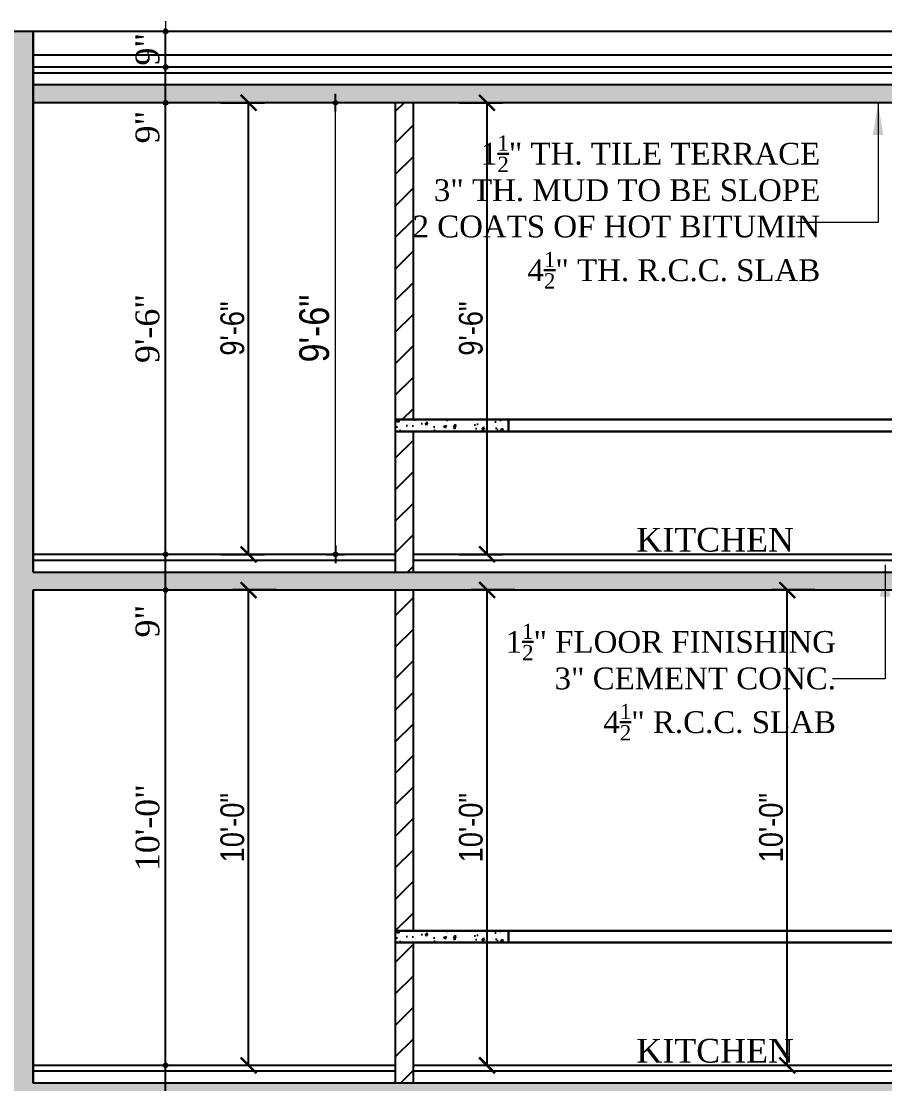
# Model space of a CAD drawing. Header units: feet. Extents: x 29269 to 32217, y -19918 to 20536.
# Drawn here: x 30837 to 31055, y -19615.2 to -19347 of the extents above; entities that cross this region are included whole.
import ezdxf

# ---------------------------------------------------------------- set-up
doc = ezdxf.new("R2010")
doc.units = ezdxf.units.FT
doc.header["$MEASUREMENT"] = 0
doc.header["$PDMODE"] = 2
doc.layers.get('0').update_dxf_attribs({"lineweight": 30})
for name, color, linetype, plot in [('BLK_1_FLR_1_KITCHEN', 4, 'Continuous', False), ('BLK_1_FLR_1_REGULAR_ROOM_1', 1, 'Continuous', False), ('BLK_1_FLR_1_REGULAR_ROOM_2', 1, 'Continuous', False), ('BLK_1_FLR_2_BLT_UP_AREA', 7, 'Continuous', False), ('BLK_1_FLR_2_REGULAR_ROOM_1', 1, 'Continuous', False)]:
    doc.layers.add(name, color=color, linetype=linetype, plot=plot)
for name, color, linetype, lineweight in [('BLK_1_FLR_2_KITCHEN', 7, 'Continuous', 0), ('D.DIM.', 191, 'Continuous', 5), ('HAT', 8, 'Continuous', 25), ('TEXT', 150, 'Continuous', 30), ('WAII', 1, 'Continuous', 25), ('WALL', 10, 'Continuous', 30)]:
    doc.layers.add(name, color=color, linetype=linetype, lineweight=lineweight)
doc.layers.add('DIMENTION', color=150, linetype='Continuous')
doc.styles.add('G', font='times.ttf')
doc.styles.add('GURPREET', font='times.ttf')
doc.styles.add('HM', font='times.ttf')
doc.styles.get("Standard").update_dxf_attribs({"font": 'ARIALN.TTF'})
doc.dimstyles.new('CUPBOARDS', dxfattribs={"dimtxt": 7, "dimasz": 0.45, "dimexe": 0.18, "dimexo": 0.0625, "dimgap": 0.5, "dimtad": 1, "dimdec": 1, "dimzin": 3, "dimdsep": 46, "dimlunit": 4, "dimtxsty": 'G', "dimblk": 'Dim Tick', "dimcen": 0.5, "dimse1": 1, "dimse2": 1, "dimclrd": 3, "dimclrt": 2, "dimadec": 0, "dimazin": 0, "dimtfac": 1, "dimtdec": 1, "dimtix": 1, "dimtofl": 0, "dimtmove": 2, "dimatfit": 3, "dimfxl": 0.18, "dimtolj": 1, "dimtzin": 0, "dimlwd": 13, "dimarcsym": 0})
doc.dimstyles.new('GURPREET', dxfattribs={"dimtxt": 6, "dimasz": 0.4, "dimexe": 0.18, "dimexo": 0.0625, "dimgap": 1.5, "dimtad": 1, "dimdec": 1, "dimzin": 3, "dimdsep": 46, "dimlunit": 4, "dimtxsty": 'GURPREET', "dimblk": 'DIM TIK', "dimcen": 1, "dimse1": 1, "dimse2": 1, "dimclrd": 4, "dimclrt": 7, "dimadec": 0, "dimazin": 0, "dimtfac": 0.75, "dimtdec": 1, "dimtix": 1, "dimtmove": 2, "dimatfit": 3, "dimfxl": 0.18, "dimtolj": 1, "dimtzin": 0, "dimlwd": 25, "dimarcsym": 0})
doc.dimstyles.get("Standard").update_dxf_attribs({"dimtxt": 6, "dimasz": 4, "dimexe": 4, "dimexo": 4, "dimgap": 1, "dimtad": 1, "dimdec": 1, "dimzin": 3, "dimdsep": 46, "dimlunit": 4, "dimtxsty": 'Standard', "dimblk": 'ARCHTICK', "dimcen": 0.09, "dimadec": 0, "dimazin": 0, "dimtfac": 1.005, "dimtdec": 1, "dimtofl": 0, "dimtmove": 2, "dimatfit": 3, "dimfxl": 4, "dimfxlon": 1, "dimtolj": 1, "dimtzin": 0, "dimarcsym": 0})
doc.dimstyles.new('VINAY', dxfattribs={"dimtxt": 7.5, "dimasz": 0.5, "dimexe": 0.18, "dimexo": 0.0625, "dimgap": 1.5, "dimtad": 1, "dimdec": 1, "dimzin": 3, "dimdsep": 46, "dimlunit": 4, "dimtxsty": 'Standard', "dimblk": 'Dim Tick', "dimcen": 2, "dimse1": 1, "dimse2": 1, "dimclrd": 5, "dimclrt": 2, "dimadec": 0, "dimazin": 0, "dimtfac": 0.65, "dimtdec": 1, "dimtofl": 0, "dimtmove": 0, "dimatfit": 3, "dimfxl": 0.18, "dimtolj": 1, "dimtzin": 0, "dimlwd": 13, "dimarcsym": 0})
pattern_1 = [(50, (-4015.833, -36919.582), (7.1726018, -0.62752135), [0.75, -8.25]), (355, (-4015.833, -36919.582), (-1.3875133, 7.5219213), [0.6, -6.6]), (100.451444, (-4015.235, -36919.6344), (5.7850885, 6.8943999), [0.6374019, -7.0114211]), (46.1842, (-4015.833, -36917.582), (10.6724133, -1.6551928), [1.125, -12.375]), (96.635635, (-4014.944, -36917.72), (9.3466195, 9.741186), [0.9561034, -10.5171376]), (351.184164, (-4015.833, -36917.582), (9.3466195, 9.741186), [0.9, -9.9]), (21, (-4014.833, -36918.082), (5.9690705, -4.0261889), [0.75, -8.25]), (326, (-4014.833, -36918.082), (2.4331533, 7.2515005), [0.6, -6.6]), (71.451445, (-4014.3355, -36918.4176), (8.4022238, 3.2253115), [0.6374019, -7.0114211]), (37.5, (-4015.833, -36919.582), (0.12159855, 3.32893854), [0, -6.52, 0, -6.7, 0, -6.625]), (7.5, (-4015.833, -36919.582), (2.63069537, 3.94411712), [0, -3.82, 0, -6.37, 0, -2.525]), (327.5, (-4018.063, -36919.582), (5.33822436, -0.22554872), [0, -2.5, 0, -7.8, 0, -10.35]), (317.5, (-4019.063, -36919.582), (5.8318617, 1.0010498), [0, -3.25, 0, -5.18, 0, -7.35])]
pattern_2 = [(45, (-4015.833, -36919.582), (-3.97747564, 3.97747564), [])]

# ---------------------------------------------------------------- blocks, each defined once
blk = doc.blocks.new('Dim Tick')
blk.add_hatch(color=7).paths.add_polyline_path([(-1.011, 0, 1), (1.011, 0, 1)])
at = {"color": 7}
for p, q in [((0, 1.011), (0, 4.5)), ((-4.5, 0), (-1.011, 0)), ((1.011, 0), (4.5, 0)), ((0, -4.5), (0, -1.011))]:
    blk.add_line(p, q, dxfattribs=at)
blk.add_circle((0, 0), 1.011, dxfattribs=at)
blk = doc.blocks.new('DIM TIK')
blk.add_hatch(color=7).paths.add_polyline_path([(-1.45, 0, 1), (1.45, 0, 1)])
at = {"color": 7}
for p, q in [((0, 1.45), (0, 6.43)), ((1.45, 0), (6.43, 0)), ((-6.43, 0), (-1.45, 0)), ((0, -6.43), (0, -1.45))]:
    blk.add_line(p, q, dxfattribs=at)
blk.add_circle((0, 0), 1.45, dxfattribs=at)
blk = doc.blocks.new('*D226')
at = {"layer": 'D.DIM.', "color": 4, "linetype": 'Continuous', "lineweight": 25, "transparency": 16777216}
blk.add_line((30873.48, -19619.15), (30873.48, -19610.95), dxfattribs=at)
at = {"layer": 'Defpoints', "color": 0, "transparency": 16777216}
for p in [(30873.48, -19610.55), (30882.36, -19610.55), (30880.4, -19619.55)]:
    blk.add_point(p, dxfattribs=at)
at = {"layer": 'D.DIM.', "color": 4, "lineweight": 25, "transparency": 16777216, "xscale": 0.4, "yscale": 0.4, "zscale": 0.4}
for p, rotation in [((30873.48, -19610.55), 90), ((30873.48, -19619.55), 270)]:
    blk.add_blockref('DIM TIK', p, dxfattribs=dict(at, rotation=rotation))
at = {"layer": 'D.DIM.', "color": 7, "transparency": 16777216, "insert": (30868.92, -19625.81), "char_height": 6, "attachment_point": 5, "rotation": 90, "style": 'GURPREET'}
blk.add_mtext('\\A1;9"', dxfattribs=at)
blk = doc.blocks.new('*D227')
at = {"layer": 'D.DIM.', "color": 4, "linetype": 'Continuous', "lineweight": 25, "transparency": 16777216}
blk.add_line((30873.48, -19610.15), (30873.48, -19490.95), dxfattribs=at)
at = {"layer": 'Defpoints', "color": 0, "transparency": 16777216}
for p in [(30873.48, -19490.55), (30894.2, -19490.55), (30882.36, -19610.55)]:
    blk.add_point(p, dxfattribs=at)
at = {"layer": 'D.DIM.', "color": 4, "lineweight": 25, "transparency": 16777216, "xscale": 0.4, "yscale": 0.4, "zscale": 0.4}
for p, rotation in [((30873.48, -19490.55), 90), ((30873.48, -19610.55), 270)]:
    blk.add_blockref('DIM TIK', p, dxfattribs=dict(at, rotation=rotation))
at = {"layer": 'D.DIM.', "color": 7, "transparency": 16777216, "insert": (30868.93, -19550.55), "char_height": 6, "attachment_point": 5, "rotation": 90, "style": 'GURPREET'}
blk.add_mtext('\\A1;10\'-0"', dxfattribs=at)
blk = doc.blocks.new('*D228')
at = {"layer": 'D.DIM.', "color": 4, "linetype": 'Continuous', "lineweight": 25, "transparency": 16777216}
blk.add_line((30873.48, -19490.15), (30873.48, -19481.95), dxfattribs=at)
at = {"layer": 'Defpoints', "color": 0, "transparency": 16777216}
for p in [(30873.48, -19481.55), (30904.13, -19481.55), (30894.2, -19490.55)]:
    blk.add_point(p, dxfattribs=at)
at = {"layer": 'D.DIM.', "color": 4, "lineweight": 25, "transparency": 16777216, "xscale": 0.4, "yscale": 0.4, "zscale": 0.4}
for p, rotation in [((30873.48, -19481.55), 90), ((30873.48, -19490.55), 270)]:
    blk.add_blockref('DIM TIK', p, dxfattribs=dict(at, rotation=rotation))
at = {"layer": 'D.DIM.', "color": 7, "transparency": 16777216, "insert": (30868.92, -19498.42), "char_height": 6, "attachment_point": 5, "rotation": 90, "style": 'GURPREET'}
blk.add_mtext('\\A1;9"', dxfattribs=at)
blk = doc.blocks.new('*D229')
at = {"layer": 'D.DIM.', "color": 4, "linetype": 'Continuous', "lineweight": 25, "transparency": 16777216}
blk.add_line((30873.48, -19481.15), (30873.48, -19367.95), dxfattribs=at)
at = {"layer": 'Defpoints', "color": 0, "transparency": 16777216}
for p in [(30873.48, -19367.55), (30902.7, -19367.55), (30904.13, -19481.55)]:
    blk.add_point(p, dxfattribs=at)
at = {"layer": 'D.DIM.', "color": 4, "lineweight": 25, "transparency": 16777216, "xscale": 0.4, "yscale": 0.4, "zscale": 0.4}
for p, rotation in [((30873.48, -19367.55), 90), ((30873.48, -19481.55), 270)]:
    blk.add_blockref('DIM TIK', p, dxfattribs=dict(at, rotation=rotation))
at = {"layer": 'D.DIM.', "color": 7, "transparency": 16777216, "insert": (30868.92, -19424.55), "char_height": 6, "attachment_point": 5, "rotation": 90, "style": 'GURPREET'}
blk.add_mtext('\\A1;9\'-6"', dxfattribs=at)
blk = doc.blocks.new('*D230')
at = {"layer": 'D.DIM.', "color": 4, "linetype": 'Continuous', "lineweight": 25, "transparency": 16777216}
blk.add_line((30873.48, -19367.15), (30873.48, -19358.95), dxfattribs=at)
at = {"layer": 'Defpoints', "color": 0, "transparency": 16777216}
for p in [(30873.48, -19358.55), (31024.63, -19358.55), (30902.7, -19367.55)]:
    blk.add_point(p, dxfattribs=at)
at = {"layer": 'D.DIM.', "color": 4, "lineweight": 25, "transparency": 16777216, "xscale": 0.4, "yscale": 0.4, "zscale": 0.4}
for p, rotation in [((30873.48, -19358.55), 90), ((30873.48, -19367.55), 270)]:
    blk.add_blockref('DIM TIK', p, dxfattribs=dict(at, rotation=rotation))
at = {"layer": 'D.DIM.', "color": 7, "transparency": 16777216, "insert": (30868.92, -19373.7), "char_height": 6, "attachment_point": 5, "rotation": 90, "style": 'GURPREET'}
blk.add_mtext('\\A1;9"', dxfattribs=at)
blk = doc.blocks.new('*D47')
at = {"layer": 'D.DIM.', "color": 4, "linetype": 'Continuous', "lineweight": 25, "transparency": 16777216}
for p, q in [((30873.48, -19349.15), (30873.48, -19348.75)), ((30873.48, -19358.55), (30873.48, -19349.55)), ((30873.48, -19358.95), (30873.48, -19359.35))]:
    blk.add_line(p, q, dxfattribs=at)
at = {"layer": 'Defpoints', "color": 0, "transparency": 16777216}
for p in [(30796.43, -19349.55), (30873.48, -19349.55), (30910.03, -19358.55)]:
    blk.add_point(p, dxfattribs=at)
at = {"layer": 'D.DIM.', "color": 4, "lineweight": 25, "transparency": 16777216, "xscale": 0.4, "yscale": 0.4, "zscale": 0.4}
for p, rotation in [((30873.48, -19349.55), 270), ((30873.48, -19358.55), 90)]:
    blk.add_blockref('DIM TIK', p, dxfattribs=dict(at, rotation=rotation))
at = {"layer": 'D.DIM.', "color": 7, "transparency": 16777216, "insert": (30868.92, -19354.05), "char_height": 6, "attachment_point": 5, "rotation": 90, "style": 'GURPREET'}
blk.add_mtext('\\A1;9"', dxfattribs=at)
blk = doc.blocks.new('_ArchTick')
at = {"color": 0, "linetype": 'ByBlock', "const_width": 0.15}
blk.add_lwpolyline([(-0.5, -0.5), (0.5, 0.5)], dxfattribs=at)
blk = doc.blocks.new('*D457')
at = {"layer": 'BLK_1_FLR_1_KITCHEN', "color": 0, "lineweight": -2, "transparency": 16777216}
for p, q in [((30961.62, -19490.55), (30950.62, -19490.55)), ((30954.62, -19610.55), (30954.62, -19490.55)), ((30961.62, -19610.55), (30950.62, -19610.55))]:
    blk.add_line(p, q, dxfattribs=at)
at = {"layer": 'Defpoints', "color": 0, "transparency": 16777216}
for p in [(30954.62, -19490.55), (31068.03, -19490.55), (31068.03, -19610.55)]:
    blk.add_point(p, dxfattribs=at)
at = {"layer": 'BLK_1_FLR_1_KITCHEN', "color": 0, "lineweight": -2, "transparency": 16777216, "xscale": 4, "yscale": 4, "zscale": 4}
for p, rotation in [((30954.62, -19490.55), 90), ((30954.62, -19610.55), 270)]:
    blk.add_blockref('_ArchTick', p, dxfattribs=dict(at, rotation=rotation))
at = {"layer": 'BLK_1_FLR_1_KITCHEN', "color": 0, "transparency": 16777216, "insert": (30950.55, -19550.55), "char_height": 6, "attachment_point": 5, "rotation": 90}
blk.add_mtext('\\A1;10\'-0"', dxfattribs=at)
blk = doc.blocks.new('*D458')
at = {"layer": 'BLK_1_FLR_2_KITCHEN', "color": 0, "lineweight": -2, "transparency": 16777216}
for p, q in [((30947.62, -19367.55), (30958.62, -19367.55)), ((30954.62, -19481.55), (30954.62, -19367.55)), ((30947.62, -19481.55), (30958.62, -19481.55))]:
    blk.add_line(p, q, dxfattribs=at)
at = {"layer": 'Defpoints', "color": 0, "transparency": 16777216}
for p in [(30936.03, -19367.55), (30954.62, -19367.55), (30936.03, -19481.55)]:
    blk.add_point(p, dxfattribs=at)
at = {"layer": 'BLK_1_FLR_2_KITCHEN', "color": 0, "lineweight": -2, "transparency": 16777216, "xscale": 4, "yscale": 4, "zscale": 4}
for p, rotation in [((30954.62, -19367.55), 90), ((30954.62, -19481.55), 270)]:
    blk.add_blockref('_ArchTick', p, dxfattribs=dict(at, rotation=rotation))
at = {"layer": 'BLK_1_FLR_2_KITCHEN', "color": 0, "transparency": 16777216, "insert": (30950.55, -19424.55), "char_height": 6, "attachment_point": 5, "rotation": 90}
blk.add_mtext('\\A1;9\'-6"', dxfattribs=at)
blk = doc.blocks.new('*D461')
at = {"layer": 'BLK_1_FLR_1_REGULAR_ROOM_1', "color": 0, "lineweight": -2, "transparency": 16777216}
for p, q in [((30901.42, -19490.55), (30890.42, -19490.55)), ((30894.42, -19610.55), (30894.42, -19490.55)), ((30901.42, -19610.55), (30890.42, -19610.55))]:
    blk.add_line(p, q, dxfattribs=at)
at = {"layer": 'Defpoints', "color": 0, "transparency": 16777216}
for p in [(30894.42, -19490.55), (31007.84, -19490.55), (31007.84, -19610.55)]:
    blk.add_point(p, dxfattribs=at)
at = {"layer": 'BLK_1_FLR_1_REGULAR_ROOM_1', "color": 0, "lineweight": -2, "transparency": 16777216, "xscale": 4, "yscale": 4, "zscale": 4}
for p, rotation in [((30894.42, -19490.55), 90), ((30894.42, -19610.55), 270)]:
    blk.add_blockref('_ArchTick', p, dxfattribs=dict(at, rotation=rotation))
at = {"layer": 'BLK_1_FLR_1_REGULAR_ROOM_1', "color": 0, "transparency": 16777216, "insert": (30890.35, -19550.55), "char_height": 6, "attachment_point": 5, "rotation": 90}
blk.add_mtext('\\A1;10\'-0"', dxfattribs=at)
blk = doc.blocks.new('*D462')
at = {"layer": 'BLK_1_FLR_2_REGULAR_ROOM_1', "color": 0, "lineweight": -2, "transparency": 16777216}
for p, q in [((30887.42, -19367.55), (30898.42, -19367.55)), ((30894.42, -19481.55), (30894.42, -19367.55)), ((30887.42, -19481.55), (30898.42, -19481.55))]:
    blk.add_line(p, q, dxfattribs=at)
at = {"layer": 'Defpoints', "color": 0, "transparency": 16777216}
for p in [(30875.84, -19367.55), (30894.42, -19367.55), (30875.84, -19481.55)]:
    blk.add_point(p, dxfattribs=at)
at = {"layer": 'BLK_1_FLR_2_REGULAR_ROOM_1', "color": 0, "lineweight": -2, "transparency": 16777216, "xscale": 4, "yscale": 4, "zscale": 4}
for p, rotation in [((30894.42, -19367.55), 90), ((30894.42, -19481.55), 270)]:
    blk.add_blockref('_ArchTick', p, dxfattribs=dict(at, rotation=rotation))
at = {"layer": 'BLK_1_FLR_2_REGULAR_ROOM_1', "color": 0, "transparency": 16777216, "insert": (30890.35, -19424.55), "char_height": 6, "attachment_point": 5, "rotation": 90}
blk.add_mtext('\\A1;9\'-6"', dxfattribs=at)
blk = doc.blocks.new('*D560')
at = {"layer": 'D.DIM.', "color": 4, "linetype": 'Continuous', "lineweight": 25, "transparency": 16777216}
blk.add_line((30873.48, -19619.15), (30873.48, -19610.95), dxfattribs=at)
at = {"layer": 'Defpoints', "color": 0, "transparency": 16777216}
for p in [(30873.48, -19610.55), (30882.36, -19610.55), (30880.4, -19619.55)]:
    blk.add_point(p, dxfattribs=at)
at = {"layer": 'D.DIM.', "color": 4, "lineweight": 25, "transparency": 16777216, "xscale": 0.4, "yscale": 0.4, "zscale": 0.4}
for p, rotation in [((30873.48, -19610.55), 90), ((30873.48, -19619.55), 270)]:
    blk.add_blockref('DIM TIK', p, dxfattribs=dict(at, rotation=rotation))
at = {"layer": 'D.DIM.', "color": 7, "transparency": 16777216, "insert": (30868.92, -19625.81), "char_height": 6, "attachment_point": 5, "rotation": 90, "style": 'GURPREET'}
blk.add_mtext('\\A1;9"', dxfattribs=at)
blk = doc.blocks.new('*D561')
at = {"layer": 'D.DIM.', "color": 4, "linetype": 'Continuous', "lineweight": 25, "transparency": 16777216}
blk.add_line((30873.48, -19610.15), (30873.48, -19490.95), dxfattribs=at)
at = {"layer": 'Defpoints', "color": 0, "transparency": 16777216}
for p in [(30873.48, -19490.55), (30894.2, -19490.55), (30882.36, -19610.55)]:
    blk.add_point(p, dxfattribs=at)
at = {"layer": 'D.DIM.', "color": 4, "lineweight": 25, "transparency": 16777216, "xscale": 0.4, "yscale": 0.4, "zscale": 0.4}
for p, rotation in [((30873.48, -19490.55), 90), ((30873.48, -19610.55), 270)]:
    blk.add_blockref('DIM TIK', p, dxfattribs=dict(at, rotation=rotation))
at = {"layer": 'D.DIM.', "color": 7, "transparency": 16777216, "insert": (30868.93, -19550.55), "char_height": 6, "attachment_point": 5, "rotation": 90, "style": 'GURPREET'}
blk.add_mtext('\\A1;10\'-0"', dxfattribs=at)
blk = doc.blocks.new('*D562')
at = {"layer": 'D.DIM.', "color": 4, "linetype": 'Continuous', "lineweight": 25, "transparency": 16777216}
blk.add_line((30873.48, -19490.15), (30873.48, -19481.95), dxfattribs=at)
at = {"layer": 'Defpoints', "color": 0, "transparency": 16777216}
for p in [(30873.48, -19481.55), (30904.13, -19481.55), (30894.2, -19490.55)]:
    blk.add_point(p, dxfattribs=at)
at = {"layer": 'D.DIM.', "color": 4, "lineweight": 25, "transparency": 16777216, "xscale": 0.4, "yscale": 0.4, "zscale": 0.4}
for p, rotation in [((30873.48, -19481.55), 90), ((30873.48, -19490.55), 270)]:
    blk.add_blockref('DIM TIK', p, dxfattribs=dict(at, rotation=rotation))
at = {"layer": 'D.DIM.', "color": 7, "transparency": 16777216, "insert": (30868.92, -19498.42), "char_height": 6, "attachment_point": 5, "rotation": 90, "style": 'GURPREET'}
blk.add_mtext('\\A1;9"', dxfattribs=at)
blk = doc.blocks.new('*D563')
at = {"layer": 'D.DIM.', "color": 4, "linetype": 'Continuous', "lineweight": 25, "transparency": 16777216}
blk.add_line((30873.48, -19481.15), (30873.48, -19367.95), dxfattribs=at)
at = {"layer": 'Defpoints', "color": 0, "transparency": 16777216}
for p in [(30873.48, -19367.55), (30902.7, -19367.55), (30904.13, -19481.55)]:
    blk.add_point(p, dxfattribs=at)
at = {"layer": 'D.DIM.', "color": 4, "lineweight": 25, "transparency": 16777216, "xscale": 0.4, "yscale": 0.4, "zscale": 0.4}
for p, rotation in [((30873.48, -19367.55), 90), ((30873.48, -19481.55), 270)]:
    blk.add_blockref('DIM TIK', p, dxfattribs=dict(at, rotation=rotation))
at = {"layer": 'D.DIM.', "color": 7, "transparency": 16777216, "insert": (30868.92, -19424.55), "char_height": 6, "attachment_point": 5, "rotation": 90, "style": 'GURPREET'}
blk.add_mtext('\\A1;9\'-6"', dxfattribs=at)
blk = doc.blocks.new('*D564')
at = {"layer": 'D.DIM.', "color": 4, "linetype": 'Continuous', "lineweight": 25, "transparency": 16777216}
blk.add_line((30873.48, -19367.15), (30873.48, -19358.95), dxfattribs=at)
at = {"layer": 'Defpoints', "color": 0, "transparency": 16777216}
for p in [(30873.48, -19358.55), (31024.63, -19358.55), (30902.7, -19367.55)]:
    blk.add_point(p, dxfattribs=at)
at = {"layer": 'D.DIM.', "color": 4, "lineweight": 25, "transparency": 16777216, "xscale": 0.4, "yscale": 0.4, "zscale": 0.4}
for p, rotation in [((30873.48, -19358.55), 90), ((30873.48, -19367.55), 270)]:
    blk.add_blockref('DIM TIK', p, dxfattribs=dict(at, rotation=rotation))
at = {"layer": 'D.DIM.', "color": 7, "transparency": 16777216, "insert": (30868.92, -19373.7), "char_height": 6, "attachment_point": 5, "rotation": 90, "style": 'GURPREET'}
blk.add_mtext('\\A1;9"', dxfattribs=at)
blk = doc.blocks.new('*D565')
at = {"layer": 'D.DIM.', "color": 4, "linetype": 'Continuous', "lineweight": 25, "transparency": 16777216}
for p, q in [((30873.48, -19349.15), (30873.48, -19348.75)), ((30873.48, -19358.55), (30873.48, -19349.55)), ((30873.48, -19358.95), (30873.48, -19359.35))]:
    blk.add_line(p, q, dxfattribs=at)
at = {"layer": 'Defpoints', "color": 0, "transparency": 16777216}
for p in [(30796.43, -19349.55), (30873.48, -19349.55), (30910.03, -19358.55)]:
    blk.add_point(p, dxfattribs=at)
at = {"layer": 'D.DIM.', "color": 4, "lineweight": 25, "transparency": 16777216, "xscale": 0.4, "yscale": 0.4, "zscale": 0.4}
for p, rotation in [((30873.48, -19349.55), 270), ((30873.48, -19358.55), 90)]:
    blk.add_blockref('DIM TIK', p, dxfattribs=dict(at, rotation=rotation))
at = {"layer": 'D.DIM.', "color": 7, "transparency": 16777216, "insert": (30868.92, -19354.05), "char_height": 6, "attachment_point": 5, "rotation": 90, "style": 'GURPREET'}
blk.add_mtext('\\A1;9"', dxfattribs=at)
blk = doc.blocks.new('*D844')
at = {"layer": 'BLK_1_FLR_2_BLT_UP_AREA', "color": 5, "lineweight": 13, "transparency": 16777216}
blk.add_line((30916.36, -19481.05), (30916.36, -19368.05), dxfattribs=at)
at = {"layer": 'Defpoints', "color": 0, "transparency": 16777216}
for p in [(30907.85, -19367.55), (30916.36, -19367.55), (30913.74, -19481.55)]:
    blk.add_point(p, dxfattribs=at)
at = {"layer": 'BLK_1_FLR_2_BLT_UP_AREA', "color": 5, "lineweight": 13, "transparency": 16777216, "xscale": 0.5, "yscale": 0.5, "zscale": 0.5}
for p, rotation in [((30916.36, -19367.55), 90), ((30916.36, -19481.55), 270)]:
    blk.add_blockref('Dim Tick', p, dxfattribs=dict(at, rotation=rotation))
at = {"layer": 'BLK_1_FLR_2_BLT_UP_AREA', "color": 2, "transparency": 16777216, "insert": (30911.03, -19424.55), "char_height": 7.5, "attachment_point": 5, "rotation": 90}
blk.add_mtext('\\A1;9\'-6"', dxfattribs=at)
blk = doc.blocks.new('*D853')
at = {"layer": 'BLK_1_FLR_1_REGULAR_ROOM_2', "color": 0, "lineweight": -2, "transparency": 16777216}
for p, q in [((31037.41, -19490.55), (31026.41, -19490.55)), ((31030.41, -19610.55), (31030.41, -19490.55)), ((31037.41, -19610.55), (31026.41, -19610.55))]:
    blk.add_line(p, q, dxfattribs=at)
at = {"layer": 'Defpoints', "color": 0, "transparency": 16777216}
for p in [(31030.41, -19490.55), (31143.83, -19490.55), (31143.83, -19610.55)]:
    blk.add_point(p, dxfattribs=at)
at = {"layer": 'BLK_1_FLR_1_REGULAR_ROOM_2', "color": 0, "lineweight": -2, "transparency": 16777216, "xscale": 4, "yscale": 4, "zscale": 4}
for p, rotation in [((31030.41, -19490.55), 90), ((31030.41, -19610.55), 270)]:
    blk.add_blockref('_ArchTick', p, dxfattribs=dict(at, rotation=rotation))
at = {"layer": 'BLK_1_FLR_1_REGULAR_ROOM_2', "color": 0, "transparency": 16777216, "insert": (31026.34, -19550.55), "char_height": 6, "attachment_point": 5, "rotation": 90}
blk.add_mtext('\\A1;10\'-0"', dxfattribs=at)

msp = doc.modelspace()

# ---------------------------------------------------------------- hatches: boundary and pattern name
at = {"layer": 'HAT'}
h = msp.add_hatch(dxfattribs=at)
h.set_pattern_fill('AR-CONC', color=256)
h.set_pattern_definition(pattern_1)
h.paths.add_polyline_path([(30840.03, -19349.55), (30834.03, -19349.55), (30834.03, -19793.88), (30774.03, -19793.88), (30774.03, -19739.55), (30768.03, -19739.55), (30768.03, -19802.88), (30840.03, -19802.88), (30840.03, -19619.55), (31144.53, -19619.55), (31144.53, -19637.55), (31149.03, -19637.55), (31149.03, -19562.55), (31144.53, -19562.55), (31144.53, -19610.55), (31140.03, -19610.55), (31140.03, -19615.05), (31077.03, -19615.05), (31077.03, -19610.55), (31068.03, -19610.55), (31068.03, -19615.05), (30840.03, -19615.05), (30840.03, -19490.55), (31144.53, -19490.55), (31144.53, -19508.55), (31149.03, -19508.55), (31149.03, -19433.55), (31144.53, -19433.55), (31144.53, -19481.55), (31140.03, -19481.55), (31140.03, -19486.05), (31077.03, -19486.05), (31077.03, -19481.55), (31068.03, -19481.55), (31068.03, -19486.05), (30840.03, -19486.05)])
h = msp.add_hatch(dxfattribs=at)
h.set_pattern_fill('AR-CONC', color=256)
h.set_pattern_definition(pattern_1)
h.paths.add_polyline_path([(30834.03, -19363.05), (30834.03, -19367.55), (31144.53, -19367.55), (31144.53, -19385.55), (31149.03, -19385.55), (31149.03, -19349.55), (31144.53, -19349.55), (31144.53, -19358.55), (31140.03, -19358.55), (31140.03, -19363.05)])
h = msp.add_hatch(dxfattribs=at)
h.set_pattern_fill('ANSI31', color=256, scale=45)
h.set_pattern_definition(pattern_2)
h.paths.add_polyline_path([(30936.03, -19367.55), (30931.53, -19367.55), (30931.53, -19447.55), (30936.03, -19447.55)])
h = msp.add_hatch(dxfattribs=at)
h.set_pattern_fill('AR-CONC', color=256)
h.set_pattern_definition(pattern_1)
h.paths.add_polyline_path([(30960.03, -19450.55), (30960.03, -19447.55), (30931.53, -19447.55), (30931.53, -19450.55)])
h = msp.add_hatch(dxfattribs=at)
h.set_pattern_fill('ANSI31', color=256, scale=45)
h.set_pattern_definition(pattern_2)
h.paths.add_polyline_path([(30936.03, -19450.55), (30931.53, -19450.55), (30931.53, -19486.05), (30936.03, -19486.05)])
h = msp.add_hatch(dxfattribs=at)
h.set_pattern_fill('ANSI31', color=256, scale=45)
h.set_pattern_definition(pattern_2)
h.paths.add_polyline_path([(30936.03, -19490.55), (30931.53, -19490.55), (30931.53, -19576.55), (30936.03, -19576.55)])
h = msp.add_hatch(dxfattribs=at)
h.set_pattern_fill('AR-CONC', color=256)
h.set_pattern_definition([(50, (-4015.833, -37048.582), (7.1726018, -0.62752135), [0.75, -8.25]), (355, (-4015.833, -37048.582), (-1.3875133, 7.5219213), [0.6, -6.6]), (100.451444, (-4015.235, -37048.6344), (5.7850885, 6.8943999), [0.6374019, -7.0114211]), (46.1842, (-4015.833, -37046.582), (10.6724133, -1.6551928), [1.125, -12.375]), (96.635635, (-4014.944, -37046.72), (9.3466195, 9.741186), [0.9561034, -10.5171376]), (351.184164, (-4015.833, -37046.582), (9.3466195, 9.741186), [0.9, -9.9]), (21, (-4014.833, -37047.082), (5.9690705, -4.0261889), [0.75, -8.25]), (326, (-4014.833, -37047.082), (2.4331533, 7.2515005), [0.6, -6.6]), (71.451445, (-4014.3355, -37047.4176), (8.4022238, 3.2253115), [0.6374019, -7.0114211]), (37.5, (-4015.833, -37048.582), (0.12159855, 3.32893854), [0, -6.52, 0, -6.7, 0, -6.625]), (7.5, (-4015.833, -37048.582), (2.63069537, 3.94411712), [0, -3.82, 0, -6.37, 0, -2.525]), (327.5, (-4018.063, -37048.582), (5.33822436, -0.22554872), [0, -2.5, 0, -7.8, 0, -10.35]), (317.5, (-4019.063, -37048.582), (5.8318617, 1.0010498), [0, -3.25, 0, -5.18, 0, -7.35])])
h.paths.add_polyline_path([(30960.03, -19576.55), (30931.53, -19576.55), (30931.53, -19579.55), (30960.03, -19579.55)])
h = msp.add_hatch(dxfattribs=at)
h.set_pattern_fill('ANSI31', color=256, scale=45)
h.set_pattern_definition(pattern_2)
h.paths.add_polyline_path([(30936.03, -19579.55), (30931.53, -19579.55), (30931.53, -19615.05), (30936.03, -19615.05)])

# ---------------------------------------------------------------- linework, layer by layer
at = {"layer": 'WAII'}
for p, q in [((31144.53, -19349.55), (30549.03, -19349.55)), ((31144.53, -19355.55), (30840.03, -19355.55)), ((31144.53, -19358.55), (30840.03, -19358.55)), ((31140.03, -19360.05), (30840.03, -19360.05)), ((31140.03, -19363.05), (30840.03, -19363.05)), ((31144.53, -19367.55), (30840.03, -19367.55)), ((30931.53, -19486.05), (30931.53, -19367.55)), ((30936.03, -19447.55), (30936.03, -19367.55)), ((30936.03, -19486.05), (30936.03, -19450.55)), ((30931.53, -19481.55), (30840.03, -19481.55)), ((31144.53, -19481.55), (30936.03, -19481.55)), ((30931.53, -19615.05), (30931.53, -19490.55)), ((30936.03, -19576.55), (30936.03, -19490.55)), ((30936.03, -19615.05), (30936.03, -19579.55)), ((30931.53, -19610.55), (30840.03, -19610.55)), ((30931.53, -19612.05), (30840.03, -19612.05)), ((31144.53, -19610.55), (30936.03, -19610.55)), ((31068.03, -19612.05), (30936.03, -19612.05)), ((31068.03, -19615.05), (30840.03, -19615.05))]:
    msp.add_line(p, q, dxfattribs=at)
for points in [[(30840.03, -19483.05), (30931.53, -19483.05)], [(30936.03, -19483.05), (31068.03, -19483.05)], [(30840.03, -19486.05), (31068.03, -19486.05)], [(30840.03, -19490.55), (31144.53, -19490.55)]]:
    msp.add_lwpolyline(points, dxfattribs=at)
at = {"layer": 'WALL'}
for p, q in [((30840.03, -19349.55), (30840.03, -19486.05)), ((31068.03, -19447.55), (30931.53, -19447.55)), ((30960.03, -19447.55), (30960.03, -19450.55)), ((31068.03, -19450.55), (30931.53, -19450.55)), ((30840.03, -19490.55), (30840.03, -19615.05)), ((31068.03, -19576.55), (30931.53, -19576.55)), ((30960.03, -19576.55), (30960.03, -19579.55)), ((31068.03, -19579.55), (30931.53, -19579.55))]:
    msp.add_line(p, q, dxfattribs=at)

# ---------------------------------------------------------------- texts
at = {"layer": 'TEXT', "color": 7, "ltscale": 0.15, "char_height": 5.5, "width": 105.0881, "attachment_point": 3, "style": 'HM'}
for s, insert in [('\\A1;{\\fTimes New Roman|b0|i0|c0|p18;1\\H0.7x;\\S1/2;\\H1.4286x;" TH. TILE TERRACE\\P3" TH. MUD TO BE SLOPE\\P2 COATS OF HOT BITUMIN\\P4\\H0.7x;\\S1/2;\\H1.4286x;" TH. R.C.C. SLAB}', (31038.74, -19375.79)), ('\\A1;{\\fTimes New Roman|b0|i0|c0|p18;\\C256;1\\H0.7x;\\S1/2;\\H1.429x;" FLOOR FINISHING\\P3" CEMENT CONC.\\P4\\H0.7x;\\S1/2;\\H1.429x;" R.C.C. SLAB}', (31042.7, -19499.04))]:
    msp.add_mtext(s, dxfattribs=dict(at, insert=insert))
at = {"layer": 'TEXT', "char_height": 6, "width": 54.0478, "attachment_point": 3, "style": 'GURPREET'}
for insert in [(31032.1, -19474.86), (31032.1, -19603.86)]:
    msp.add_mtext('KITCHEN', dxfattribs=dict(at, insert=insert))

# ---------------------------------------------------------------- dimensions: what is measured, and where the dimension line sits
at = {"layer": 'BLK_1_FLR_1_KITCHEN', "color": 1}
dim = msp.add_linear_dim(base=(30954.62, -19490.55), p1=(31068.03, -19610.55), p2=(31068.03, -19490.55), angle=90, dimstyle='Standard', override={"dimfxl": 7}, dxfattribs=at)
dim.commit()
dim.dimension.update_dxf_attribs({"geometry": '*D457', "text_midpoint": (30950.55, -19550.55)})
at = {"layer": 'BLK_1_FLR_1_REGULAR_ROOM_1', "color": 1}
dim = msp.add_linear_dim(base=(30894.42, -19490.55), p1=(31007.84, -19610.55), p2=(31007.84, -19490.55), angle=90, dimstyle='Standard', override={"dimfxl": 7}, dxfattribs=at)
dim.commit()
dim.dimension.update_dxf_attribs({"geometry": '*D461', "text_midpoint": (30890.35, -19550.55)})
at = {"layer": 'BLK_1_FLR_1_REGULAR_ROOM_2', "color": 1}
dim = msp.add_linear_dim(base=(31030.41, -19490.55), p1=(31143.83, -19610.55), p2=(31143.83, -19490.55), angle=90, dimstyle='Standard', override={"dimfxl": 7}, dxfattribs=at)
dim.commit()
dim.dimension.update_dxf_attribs({"geometry": '*D853', "text_midpoint": (31026.34, -19550.55)})
at = {"layer": 'BLK_1_FLR_2_BLT_UP_AREA', "color": 35}
dim = msp.add_linear_dim(base=(30916.36, -19367.55), p1=(30913.74, -19481.55), p2=(30907.85, -19367.55), angle=90, dimstyle='VINAY', dxfattribs=at)
dim.commit()
dim.dimension.update_dxf_attribs({"geometry": '*D844', "text_midpoint": (30911.03, -19424.55)})
at = {"layer": 'BLK_1_FLR_2_KITCHEN', "color": 1}
dim = msp.add_linear_dim(base=(30954.62, -19367.55), p1=(30936.03, -19481.55), p2=(30936.03, -19367.55), angle=90, dimstyle='Standard', override={"dimfxl": 7}, dxfattribs=at)
dim.commit()
dim.dimension.update_dxf_attribs({"geometry": '*D458', "text_midpoint": (30950.55, -19424.55)})
at = {"layer": 'BLK_1_FLR_2_REGULAR_ROOM_1', "color": 1}
dim = msp.add_linear_dim(base=(30894.42, -19367.55), p1=(30875.84, -19481.55), p2=(30875.84, -19367.55), angle=90, dimstyle='Standard', override={"dimfxl": 7}, dxfattribs=at)
dim.commit()
dim.dimension.update_dxf_attribs({"geometry": '*D462', "text_midpoint": (30890.35, -19424.55)})
at = {"layer": 'D.DIM.'}
for base, p1, p2, picture, middle in [((30873.48, -19349.55), (30910.03, -19358.55), (30796.43, -19349.55), '*D47', (30868.92, -19354.05)), ((30873.48, -19349.55), (30910.03, -19358.55), (30796.43, -19349.55), '*D565', (30868.92, -19354.05)), ((30873.48, -19367.55), (30904.13, -19481.55), (30902.7, -19367.55), '*D229', (30868.92, -19424.55)), ((30873.48, -19367.55), (30904.13, -19481.55), (30902.7, -19367.55), '*D563', (30868.92, -19424.55)), ((30873.48, -19490.55), (30882.36, -19610.55), (30894.2, -19490.55), '*D227', (30868.93, -19550.55)), ((30873.48, -19490.55), (30882.36, -19610.55), (30894.2, -19490.55), '*D561', (30868.93, -19550.55))]:
    dim = msp.add_linear_dim(base=base, p1=p1, p2=p2, angle=90, dimstyle='GURPREET', dxfattribs=at)
    dim.commit()
    dim.dimension.update_dxf_attribs({"geometry": picture, "text_midpoint": middle})
for base, p1, p2, picture, middle in [((30873.48, -19358.55), (30902.7, -19367.55), (31024.63, -19358.55), '*D230', (30868.92, -19373.7)), ((30873.48, -19358.55), (30902.7, -19367.55), (31024.63, -19358.55), '*D564', (30868.92, -19373.7)), ((30873.48, -19481.55), (30894.2, -19490.55), (30904.13, -19481.55), '*D228', (30868.92, -19498.42)), ((30873.48, -19481.55), (30894.2, -19490.55), (30904.13, -19481.55), '*D562', (30868.92, -19498.42)), ((30873.48, -19610.55), (30880.4, -19619.55), (30882.36, -19610.55), '*D226', (30868.92, -19625.81)), ((30873.48, -19610.55), (30880.4, -19619.55), (30882.36, -19610.55), '*D560', (30868.92, -19625.81))]:
    dim = msp.add_linear_dim(base=base, p1=p1, p2=p2, angle=90, dimstyle='GURPREET', dxfattribs=at)
    dim.commit()
    dim.dimension.update_dxf_attribs({"geometry": picture, "text_midpoint": middle, "dimtype": 160})

# ---------------------------------------------------------------- leaders
at = {"layer": 'DIMENTION', "ltscale": 0.525}
for points in [[(31053.34, -19367.67), (31053.34, -19397.78), (31032.7, -19397.78)], [(31055.11, -19484.24), (31055.11, -19513), (31041.82, -19513)]]:
    msp.add_leader(points, dimstyle='CUPBOARDS', override={"dimasz": 8, "dimgap": 0.5, "dimtad": 0}, dxfattribs=at)

doc.saveas('drawing.dxf')
